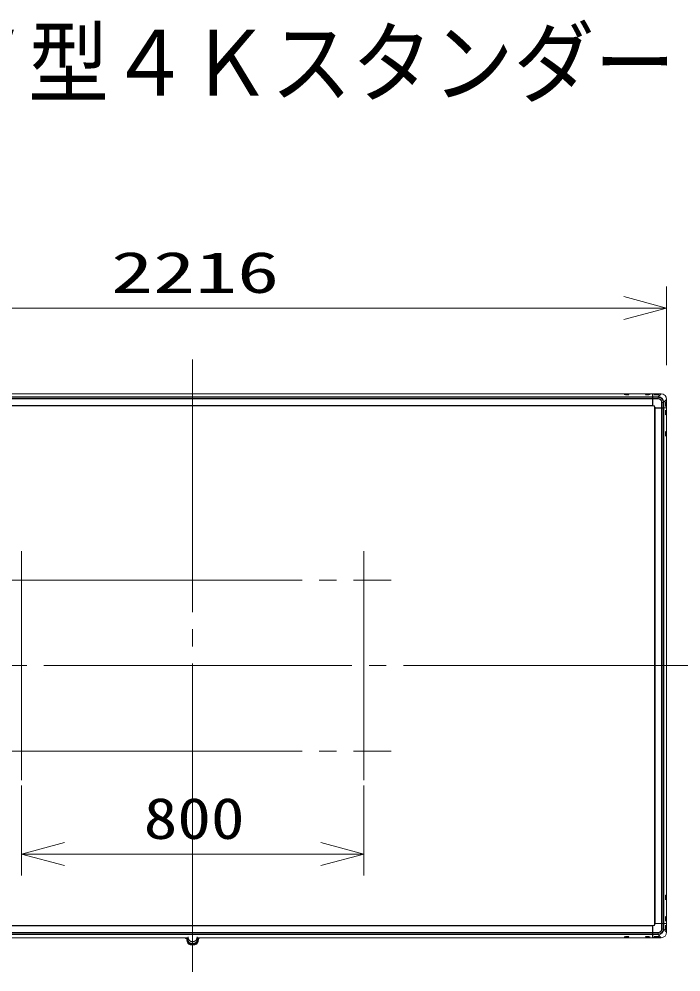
# Model space of a CAD drawing. Units: millimetres on the paper. Extents: x -63 to 64, y -59 to 59.
# Drawn here: x -21.9 to 16.8, y 3.7 to 59.3 of the extents above; entities that cross this region are included whole.
import ezdxf
from ezdxf.enums import TextEntityAlignment as Align

# ---------------------------------------------------------------- set-up
doc = ezdxf.new("R2010")
doc.units = ezdxf.units.MM
doc.linetypes.add('LONG_CHAIN', pattern=[21, 18, -1, 1, -1])
doc.layers.add('0-1_MOJI1', color=7, linetype='Continuous')
for name, color, linetype, lineweight in [('0-2_GAIKEI', 4, 'Continuous', 9), ('0-3_SUNPOU', 7, 'Continuous', 9), ('0-4_0', 7, 'Continuous', 9)]:
    doc.layers.add(name, color=color, linetype=linetype, lineweight=lineweight)
doc.styles.add('ＭＳ ゴシック', font='')
doc.styles.get('ＭＳ ゴシック').set_extended_font_data('MS Gothic')

# ---------------------------------------------------------------- blocks, each defined once
blk = doc.blocks.new('_Open30')
at = {"layer": '0-4_0'}
blk.add_line((0, 0), (-1, 0), dxfattribs=at)
blk.add_lwpolyline([(-1, 0.2679), (0, 0), (-1, -0.2679)], dxfattribs=at)

msp = doc.modelspace()

# ---------------------------------------------------------------- linework, layer by layer
at = {"layer": '0-2_GAIKEI', "color": 134, "linetype": 'LONG_CHAIN'}
for p, q in [((-11.719, 3.663), (-11.719, 39.416)), ((-21.711, 14.865), (-21.711, 28.229)), ((-1.727, 14.865), (-1.727, 28.229)), ((-23.323, 26.536), (-0.115, 26.536)), ((-41.412, 21.547), (17.961, 21.547)), ((-23.323, 16.544), (-0.115, 16.544))]:
    msp.add_line(p, q, dxfattribs=at)
at = {"layer": '0-2_GAIKEI', "color": 7}
for p, q in [((15.141, 37.416), (-38.578, 37.416)), ((15.14, 37.416), (-38.578, 37.416)), ((15.646, 37.416), (15.154, 37.416)), ((15.961, 36.596), (15.961, 37.088)), ((15.961, 36.596), (15.961, 37.088)), ((15.961, 6.497), (15.961, 36.61)), ((15.961, 6.497), (15.961, 36.583)), ((15.961, 6.484), (15.961, 6.497)), ((15.961, 5.992), (15.961, 6.484)), ((-38.578, 5.663), (-12.006, 5.663)), ((-11.432, 5.663), (15.141, 5.663)), ((15.154, 5.664), (15.646, 5.664)), ((15.154, 5.663), (15.646, 5.663))]:
    msp.add_line(p, q, dxfattribs=at)
at = {"layer": '0-2_GAIKEI'}
for p, q in [((14.867, 37.375), (14.867, 37.334)), ((15.004, 37.362), (14.99, 37.375)), ((15.154, 37.403), (15.141, 37.403)), ((15.154, 37.239), (15.154, 37.416)), ((15.373, 37.375), (15.373, 37.334)), ((-38.592, 37.129), (15.141, 37.129)), ((-38.592, 37.116), (15.141, 37.116)), ((15.141, 37.211), (-38.578, 37.211)), ((15.141, 37.211), (15.141, 37.239)), ((15.154, 37.225), (15.141, 37.225)), ((15.141, 37.211), (15.469, 37.211)), ((15.141, 37.129), (15.141, 37.211)), ((15.141, 37.116), (15.141, 37.129)), ((15.141, 37.129), (15.469, 37.129)), ((15.141, 37.116), (15.469, 37.116)), ((15.141, 36.733), (15.141, 37.116)), ((15.141, 36.706), (15.141, 36.733)), ((15.182, 36.733), (15.141, 36.733)), ((15.141, 36.719), (15.154, 36.719)), ((15.141, 36.719), (15.154, 36.719)), ((15.141, 36.706), (15.141, 36.719)), ((15.154, 37.239), (15.154, 37.211)), ((15.154, 37.129), (15.154, 37.211)), ((15.154, 37.129), (15.154, 37.116)), ((15.154, 37.116), (15.154, 36.733)), ((15.154, 36.733), (15.154, 36.706)), ((15.182, 36.706), (15.182, 36.733)), ((15.469, 37.211), (15.469, 37.252)), ((15.469, 37.239), (15.469, 37.211)), ((15.469, 37.129), (15.469, 37.211)), ((15.674, 36.911), (15.674, 36.583)), ((15.687, 36.911), (15.687, 36.583)), ((15.769, 36.911), (15.797, 36.924)), ((15.797, 36.924), (15.769, 36.924)), ((15.769, 36.924), (15.769, 36.911)), ((15.797, 36.924), (15.961, 37.088)), ((15.797, 36.924), (15.797, 36.938)), ((15.797, 36.924), (15.797, 36.596)), ((15.892, 36.815), (15.933, 36.815)), ((15.141, 36.706), (-38.578, 36.706)), ((-38.578, 36.706), (15.141, 36.706)), ((15.154, 36.706), (15.182, 36.706)), ((15.25, 36.665), (15.25, 6.415)), ((15.264, 36.596), (15.264, 36.651)), ((15.291, 36.637), (15.264, 36.637)), ((15.264, 36.596), (15.674, 36.596)), ((15.264, 36.583), (15.264, 36.596)), ((15.291, 36.583), (15.264, 36.583)), ((15.264, 36.583), (15.264, 6.497)), ((15.264, 6.497), (15.264, 36.582)), ((15.277, 36.596), (15.277, 36.582)), ((15.291, 36.583), (15.291, 36.637)), ((15.674, 36.596), (15.769, 36.596)), ((15.687, 36.583), (15.674, 36.583)), ((15.674, 6.497), (15.674, 36.582)), ((15.687, 36.582), (15.687, 6.497)), ((15.756, 36.596), (15.756, 36.583)), ((15.769, 36.596), (15.961, 36.596)), ((15.797, 36.583), (15.769, 36.583)), ((15.783, 36.583), (15.783, 36.596)), ((15.961, 36.583), (15.797, 36.583)), ((15.797, 36.583), (15.797, 6.497)), ((15.906, 36.46), (15.892, 36.446)), ((15.947, 36.596), (15.947, 36.582)), ((15.933, 35.065), (15.892, 35.065)), ((15.933, 8.015), (15.892, 8.015)), ((15.933, 6.757), (15.892, 6.757)), ((-38.578, 6.374), (15.141, 6.374)), ((15.141, 5.663), (15.141, 6.388)), ((15.154, 6.374), (15.141, 6.374)), ((15.154, 6.361), (15.141, 6.361)), ((15.154, 6.361), (15.141, 6.361)), ((15.154, 6.374), (15.154, 6.347)), ((15.154, 6.374), (15.182, 6.374)), ((15.154, 6.347), (15.154, 5.964)), ((15.182, 6.374), (15.182, 6.388)), ((15.182, 6.347), (15.182, 6.374)), ((15.264, 6.497), (15.291, 6.497)), ((15.291, 6.484), (15.264, 6.484)), ((15.264, 6.443), (15.264, 6.484)), ((15.264, 6.443), (15.291, 6.443)), ((15.277, 6.497), (15.277, 6.484)), ((15.291, 6.497), (15.674, 6.497)), ((15.291, 6.497), (15.291, 6.443)), ((15.687, 6.484), (15.291, 6.484)), ((15.674, 6.497), (15.687, 6.497)), ((15.674, 6.169), (15.674, 6.497)), ((15.687, 6.497), (15.769, 6.497)), ((15.687, 6.497), (15.687, 6.484)), ((15.687, 6.484), (15.797, 6.484)), ((15.756, 6.497), (15.756, 6.484)), ((15.783, 6.156), (15.756, 6.156)), ((15.769, 6.497), (15.961, 6.497)), ((15.769, 6.484), (15.769, 6.169)), ((15.769, 6.169), (15.769, 6.156)), ((15.783, 6.484), (15.783, 6.497)), ((15.961, 6.484), (15.797, 6.484)), ((15.797, 6.484), (15.797, 6.169)), ((15.797, 6.156), (15.797, 6.169)), ((15.961, 5.992), (15.797, 6.156)), ((15.933, 6.265), (15.892, 6.265)), ((15.947, 6.484), (15.947, 6.497)), ((15.141, 5.951), (-38.578, 5.951)), ((15.469, 5.869), (-38.578, 5.869)), ((-12.156, 5.663), (-12.115, 5.622)), ((-12.115, 5.609), (-12.115, 5.622)), ((-12.069, 5.609), (-12.115, 5.609)), ((-12.006, 5.65), (-12.074, 5.65)), ((-12.061, 5.636), (-12.061, 5.65)), ((-12.02, 5.568), (-12.02, 5.65)), ((-12.02, 5.636), (-12.02, 5.65)), ((-12.02, 5.609), (-12.006, 5.609)), ((-12.02, 5.609), (-12.006, 5.609)), ((-12.02, 5.568), (-11.965, 5.445)), ((-11.979, 5.718), (-12.006, 5.663)), ((-12.006, 5.65), (-12.006, 5.663)), ((-12.006, 5.663), (-12.006, 5.609)), ((-12.006, 5.636), (-12.006, 5.65)), ((-11.979, 5.718), (-11.979, 5.691)), ((-11.979, 5.718), (-11.979, 5.718)), ((-11.979, 5.718), (-11.979, 5.691)), ((-11.979, 5.691), (-11.979, 5.691)), ((-11.473, 5.445), (-11.432, 5.568)), ((-11.459, 5.691), (-11.459, 5.718)), ((-11.459, 5.718), (-11.459, 5.718)), ((-11.459, 5.718), (-11.459, 5.718)), ((-11.459, 5.718), (-11.459, 5.718)), ((-11.459, 5.718), (-11.459, 5.691)), ((-11.459, 5.691), (-11.432, 5.609)), ((-11.432, 5.664), (-11.432, 5.568)), ((-11.432, 5.65), (-11.432, 5.663)), ((-11.377, 5.65), (-11.432, 5.65)), ((-11.432, 5.609), (-11.432, 5.622)), ((-11.432, 5.568), (-11.432, 5.581)), ((-11.377, 5.636), (-11.377, 5.65)), ((-11.35, 5.609), (-11.377, 5.609)), ((-11.35, 5.609), (-11.295, 5.663)), ((13.623, 5.704), (13.623, 5.746)), ((14.867, 5.704), (14.867, 5.746)), ((15.469, 5.951), (15.141, 5.951)), ((15.141, 5.855), (15.154, 5.855)), ((15.141, 5.677), (15.154, 5.677)), ((15.154, 5.964), (15.154, 5.951)), ((15.154, 5.951), (15.154, 5.869)), ((15.154, 5.869), (15.154, 5.841)), ((15.154, 5.841), (15.154, 5.663)), ((15.469, 5.841), (15.154, 5.841)), ((15.154, 5.663), (15.154, 5.677)), ((15.373, 5.746), (15.373, 5.705)), ((15.468, 5.882), (15.468, 5.841)), ((15.469, 5.869), (15.469, 5.951)), ((15.469, 5.841), (15.646, 5.663)), ((15.646, 5.663), (15.646, 5.664)), ((15.646, 5.663), (15.646, 5.664)), ((15.961, 5.992), (15.961, 6.005)), ((-12.061, 5.527), (-12.061, 5.54)), ((-12.033, 5.445), (-11.992, 5.335)), ((-11.992, 5.335), (-11.979, 5.322)), ((-11.965, 5.445), (-11.965, 5.458)), ((-11.965, 5.445), (-11.965, 5.458)), ((-11.965, 5.431), (-11.951, 5.431)), ((-11.965, 5.417), (-11.965, 5.431)), ((-11.951, 5.445), (-11.951, 5.431)), ((-11.951, 5.404), (-11.938, 5.404)), ((-11.856, 5.253), (-11.773, 5.281)), ((-11.856, 5.253), (-11.856, 5.267)), ((-11.856, 5.253), (-11.596, 5.253)), ((-11.678, 5.322), (-11.774, 5.322)), ((-11.774, 5.281), (-11.774, 5.294)), ((-11.774, 5.281), (-11.774, 5.294)), ((-11.774, 5.281), (-11.678, 5.281)), ((-11.678, 5.281), (-11.678, 5.294)), ((-11.678, 5.281), (-11.596, 5.253)), ((-11.596, 5.253), (-11.596, 5.267)), ((-11.514, 5.404), (-11.486, 5.404)), ((-11.5, 5.431), (-11.473, 5.431)), ((-11.473, 5.431), (-11.487, 5.417)), ((-11.473, 5.445), (-11.486, 5.445)), ((-11.486, 5.431), (-11.486, 5.445)), ((-11.473, 5.445), (-11.473, 5.458)), ((-11.459, 5.335), (-11.404, 5.445)), ((-11.377, 5.527), (-11.377, 5.54))]:
    msp.add_line(p, q, dxfattribs=at)
for points in [[(15.141, 37.416), (15.141, 37.239), (-38.578, 37.239)], [(14.99, 37.375), (14.799, 37.375), (14.744, 37.362), (14.73, 37.362)], [(14.73, 37.362), (14.744, 37.348), (14.935, 37.348), (14.99, 37.362), (15.004, 37.362)], [(15.154, 37.239), (15.469, 37.239), (15.646, 37.416)], [(15.441, 37.375), (15.305, 37.375), (15.25, 37.362), (15.236, 37.362)], [(15.236, 37.362), (15.25, 37.348), (15.496, 37.348), (15.51, 37.362)], [(15.51, 37.362), (15.496, 37.362), (15.441, 37.375)], [(15.141, 36.733), (-38.578, 36.733), (-38.578, 37.116)], [(15.277, 36.637), (15.25, 36.706), (15.182, 36.733)], [(15.469, 37.239), (15.605, 37.211), (15.701, 37.143), (15.769, 37.047), (15.797, 36.924)], [(15.469, 37.211), (15.578, 37.184), (15.674, 37.129), (15.742, 37.034), (15.769, 36.924)], [(15.769, 36.596), (15.769, 36.911), (15.687, 36.911)], [(15.906, 36.952), (15.892, 36.938), (15.892, 36.692), (15.906, 36.678)], [(15.92, 36.883), (15.906, 36.938), (15.906, 36.952)], [(15.906, 36.678), (15.906, 36.692), (15.92, 36.747), (15.92, 36.883)], [(15.25, 36.637), (15.236, 36.692), (15.182, 36.706)], [(15.674, 36.582), (15.291, 36.582), (15.291, 6.497)], [(15.687, 36.582), (15.769, 36.582), (15.769, 6.497)], [(15.892, 36.446), (15.892, 36.254), (15.906, 36.2), (15.906, 36.186)], [(15.906, 36.186), (15.92, 36.2), (15.92, 36.391), (15.906, 36.446), (15.906, 36.46)], [(15.182, 6.347), (-38.578, 6.347), (-38.578, 5.964), (15.469, 5.964)], [(15.182, 6.374), (15.236, 6.388), (15.25, 6.443)], [(15.182, 6.347), (15.25, 6.374), (15.277, 6.443)], [(15.797, 6.156), (15.769, 6.033), (15.701, 5.937), (15.605, 5.869), (15.468, 5.841)], [(15.769, 6.156), (15.742, 6.046), (15.674, 5.951), (15.578, 5.896), (15.468, 5.869)], [(15.687, 6.484), (15.687, 6.169), (15.797, 6.169)], [(15.906, 6.402), (15.892, 6.388), (15.892, 6.142), (15.906, 6.128)], [(15.92, 6.333), (15.906, 6.388), (15.906, 6.402)], [(15.906, 6.128), (15.906, 6.142), (15.92, 6.197), (15.92, 6.333)], [(-38.578, 5.663), (-38.578, 5.841), (15.141, 5.841)], [(-12.02, 5.636), (-12.074, 5.636), (-12.061, 5.568)], [(-12.061, 5.527), (-12.033, 5.431), (-11.965, 5.349), (-11.869, 5.294), (-11.774, 5.281), (-11.883, 5.294), (-11.979, 5.363), (-12.047, 5.458), (-12.061, 5.568)], [(-12.02, 5.568), (-12.006, 5.472), (-11.951, 5.404), (-11.869, 5.349), (-11.787, 5.335)], [(-11.979, 5.691), (-12.006, 5.65), (-12.006, 5.54), (-11.979, 5.472), (-11.938, 5.404), (-11.883, 5.349)], [(-11.459, 5.691), (-11.487, 5.581), (-11.541, 5.499), (-11.623, 5.445), (-11.719, 5.431), (-11.828, 5.445), (-11.91, 5.499), (-11.965, 5.581), (-11.979, 5.691)], [(-11.979, 5.663), (-11.979, 5.691), (-11.979, 5.691)], [(-11.377, 5.568), (-11.405, 5.458), (-11.459, 5.363), (-11.555, 5.294), (-11.678, 5.281)], [(-11.569, 5.349), (-11.514, 5.404), (-11.473, 5.472), (-11.446, 5.54), (-11.432, 5.609)], [(-11.459, 5.718), (-11.432, 5.663), (-11.432, 5.609)], [(-11.377, 5.568), (-11.377, 5.636), (-11.432, 5.636)], [(13.76, 5.718), (13.746, 5.732), (13.555, 5.732), (13.5, 5.718), (13.487, 5.718)], [(13.487, 5.718), (13.5, 5.704), (13.692, 5.704)], [(13.692, 5.704), (13.746, 5.718), (13.76, 5.718)], [(15.51, 5.718), (15.496, 5.732), (15.25, 5.732), (15.236, 5.718)], [(15.236, 5.718), (15.25, 5.718), (15.305, 5.704), (15.441, 5.704)], [(15.441, 5.704), (15.496, 5.718), (15.51, 5.718)], [(-11.856, 5.253), (-11.938, 5.281), (-11.992, 5.335)], [(-11.678, 5.281), (-11.569, 5.294), (-11.487, 5.349), (-11.418, 5.417), (-11.391, 5.513), (-11.377, 5.527)], [(-11.664, 5.335), (-11.582, 5.349), (-11.5, 5.39), (-11.445, 5.472), (-11.432, 5.554)], [(-11.459, 5.335), (-11.514, 5.281), (-11.596, 5.253)], [(-11.582, 5.253), (-11.5, 5.281), (-11.459, 5.335)]]:
    msp.add_lwpolyline(points, dxfattribs=at)
for points in [[(13.487, 37.362), (13.5, 37.362), (13.555, 37.348), (13.746, 37.348), (13.76, 37.362), (13.746, 37.362), (13.692, 37.375), (13.5, 37.375)], [(15.469, 37.129), (15.469, 37.116), (15.551, 37.102), (15.605, 37.061), (15.66, 36.993), (15.674, 36.911), (15.687, 36.911), (15.674, 37.006), (15.619, 37.075), (15.551, 37.116)], [(15.92, 35.188), (15.906, 35.202), (15.906, 35.188), (15.892, 35.134), (15.892, 34.942), (15.906, 34.929), (15.906, 34.942), (15.92, 34.997)], [(15.906, 7.878), (15.906, 7.892), (15.92, 7.946), (15.92, 8.138), (15.906, 8.151), (15.906, 8.138), (15.892, 8.083), (15.892, 7.892)], [(15.906, 6.62), (15.906, 6.634), (15.92, 6.689), (15.92, 6.88), (15.906, 6.894), (15.906, 6.88), (15.892, 6.825), (15.892, 6.634)], [(15.687, 6.169), (15.674, 6.169), (15.66, 6.087), (15.605, 6.019), (15.551, 5.978), (15.468, 5.964), (15.468, 5.951), (15.551, 5.964), (15.619, 6.005), (15.674, 6.087)], [(14.99, 5.704), (15.004, 5.718), (14.99, 5.718), (14.935, 5.732), (14.744, 5.732), (14.73, 5.718), (14.744, 5.718), (14.799, 5.704)]]:
    msp.add_lwpolyline(points, close=True, dxfattribs=at)
at = {"layer": '0-2_GAIKEI', "color": 7}
for points in [[(15.646, 37.416), (15.769, 37.389), (15.879, 37.321), (15.947, 37.211), (15.961, 37.088)], [(15.961, 5.992), (15.947, 5.869), (15.879, 5.759), (15.769, 5.691), (15.646, 5.663)]]:
    msp.add_lwpolyline(points, dxfattribs=at)
at = {"layer": '0-3_SUNPOU'}
for p, q in [((15.961, 39.088), (15.961, 43.666)), ((-36.912, 42.416), (13.461, 42.416)), ((-21.711, 14.544), (-21.711, 9.294)), ((-1.727, 14.544), (-1.727, 9.294)), ((-19.211, 10.544), (-4.227, 10.544))]:
    msp.add_line(p, q, dxfattribs=at)

# ---------------------------------------------------------------- block references
at = {"layer": '0-3_SUNPOU', "xscale": 2.5, "yscale": 2.5}
for p in [(15.961, 42.416), (-1.727, 10.544)]:
    msp.add_blockref('_Open30', p, dxfattribs=at)
at = {"layer": '0-3_SUNPOU', "xscale": 2.5, "yscale": 2.5, "rotation": 180}
msp.add_blockref('_Open30', (-21.711, 10.544), dxfattribs=at)

# ---------------------------------------------------------------- texts
at = {"layer": '0-1_MOJI1', "style": 'ＭＳ ゴシック', "width": 0.9}
msp.add_text('９８Ｖ型４Ｋスタンダード液晶ディスプレイ', height=3.849, dxfattribs=at).set_placement((-35.503, 53.659), align=Align.BOTTOM_LEFT)
at = {"layer": '0-3_SUNPOU', "style": 'ＭＳ ゴシック'}
for s, width, p in [('2216', 1.5, (-16.481, 42.579)), ('800', 1.2, (-14.576, 10.706))]:
    msp.add_text(s, height=2.405, dxfattribs=dict(at, width=width)).set_placement(p, align=Align.BOTTOM_LEFT)

doc.saveas('drawing.dxf')
